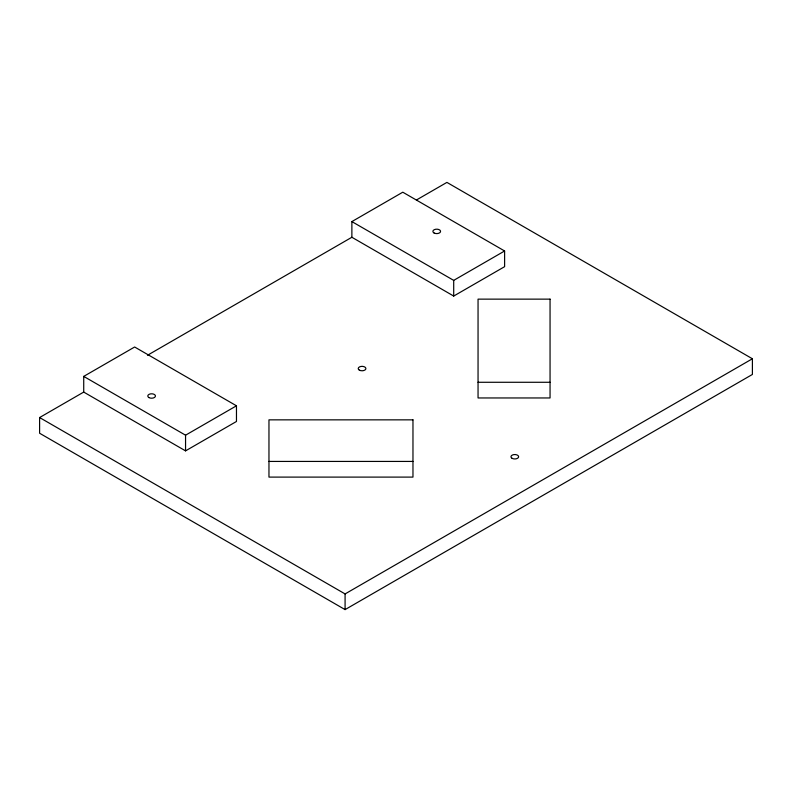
<?xml version="1.0" encoding="UTF-8"?>
<svg xmlns="http://www.w3.org/2000/svg" width="792" height="792" viewBox="0 0 792 792"><rect width="100%" height="100%" fill="white"/><g stroke="black" fill="none" stroke-linecap="round" stroke-linejoin="round"><path stroke-width="1.19" d="M83.724 392.08L83.724 376.398L134.64 347.005L236.471 405.801L236.471 421.473L185.556 450.866L83.724 392.08L39.6 417.552L39.6 433.234L345.084 609.602L752.4 374.448L752.4 358.766L446.916 182.398L416.443 199.99M351.876 237.263L351.876 221.592L402.791 192.199L504.613 250.985L504.613 266.666L453.707 296.06L351.876 237.263L147.48 355.271M83.724 376.398L185.556 435.194L236.471 405.801M351.876 221.592L453.707 280.378L504.613 250.985M39.6 417.552L345.084 593.931L752.4 358.766M478.051 382.279L550.054 382.279M268.963 461.429L412.969 461.429M453.707 280.378L453.707 296.06M345.084 593.931L345.084 609.602M185.556 435.194L185.556 450.866M550.054 299.138L478.051 299.138L478.051 397.96L550.054 397.96L550.054 299.138M412.969 419.849L268.963 419.849L268.963 477.101L412.969 477.101L412.969 419.849M512.087 458.32A3.841 2.218 0 0 0 518.513 457.321A3.841 2.218 0 0 0 513.81 454.608A3.841 2.218 0 0 0 512.087 458.32M359.34 370.131A3.841 2.218 0 0 0 365.765 369.141A3.841 2.218 0 0 0 361.063 366.419A3.841 2.218 0 0 0 359.34 370.131M434.016 232.957A3.841 2.218 0 0 0 440.441 231.957A3.841 2.218 0 0 0 435.739 229.244A3.841 2.218 0 0 0 434.016 232.957M148.896 397.564A3.841 2.218 0 0 0 155.321 396.574A3.841 2.218 0 0 0 150.619 393.862A3.841 2.218 0 0 0 148.896 397.564"/></g></svg>
